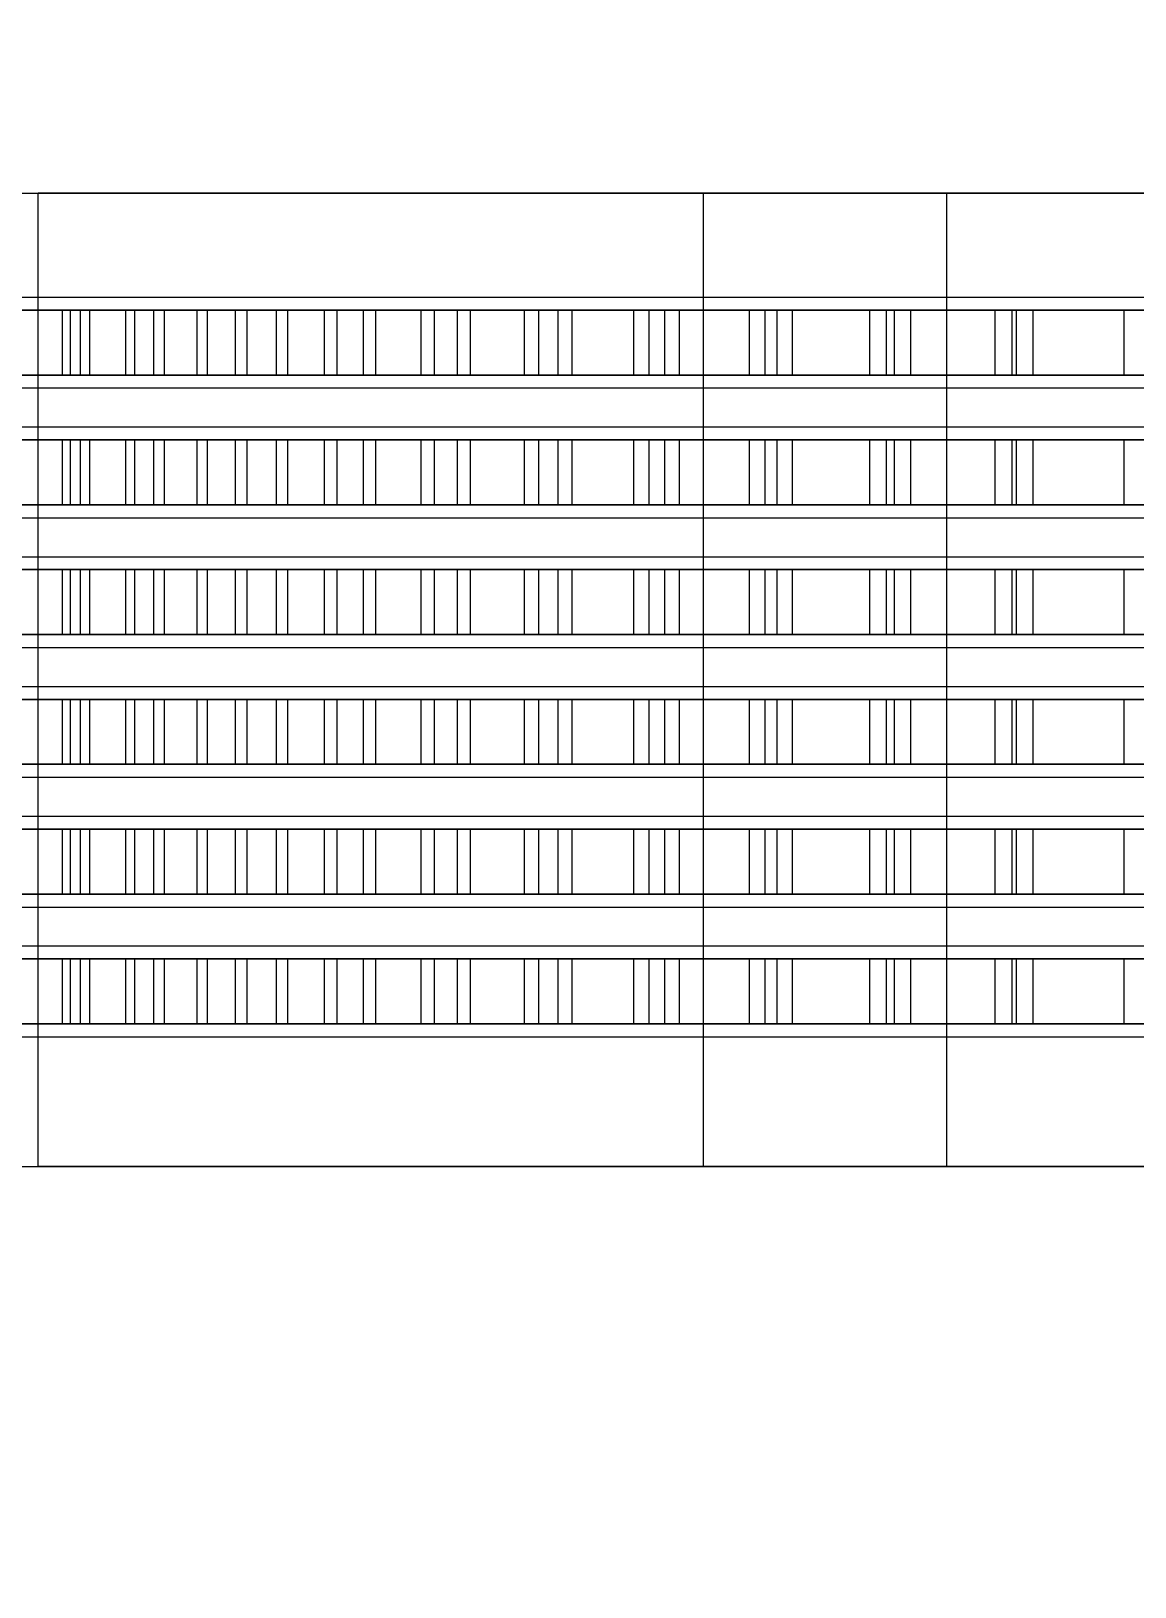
# Model space of a CAD drawing. Header units: millimetres. Extents: x -1970 to 59977, y -65068 to 6837.
# Drawn here: x 25052.1 to 25222.2, y -19724.8 to -19485 of the extents above; entities that cross this region are included whole.
import ezdxf

# ---------------------------------------------------------------- set-up
doc = ezdxf.new("R2010")
doc.units = ezdxf.units.MM
doc.layers.add('COTAS_O', color=1, linetype='Continuous', lineweight=0)
doc.layers.add('superior_briquetadora', color=7, linetype='Continuous', lineweight=0)
doc.dimstyles.new('R19_100', dxfattribs={"dimtxt": 250, "dimasz": 150, "dimexe": 150, "dimexo": 80, "dimgap": 100, "dimtad": 1, "dimtih": 1, "dimtoh": 1, "dimdsep": 46, "dimcen": 0.09, "dimadec": 0, "dimazin": 0, "dimtfac": 1, "dimtdec": 4, "dimtofl": 0, "dimtmove": 0, "dimatfit": 3, "dimfxl": 1, "dimtolj": 1, "dimtzin": 0, "dimarcsym": 0})

# ---------------------------------------------------------------- blocks, each defined once
blk = doc.blocks.new('*D33')
at = {"layer": 'COTAS_O', "color": 0, "lineweight": -2, "transparency": 16777216}
for p, q in [((24628.19, -19560), (24628.19, -20530)), ((26828.19, -19560), (26828.19, -20530)), ((24778.19, -20380), (26678.19, -20380))]:
    blk.add_line(p, q, dxfattribs=at)
at = {"layer": 'COTAS_O', "color": 0, "transparency": 16777216}
for points in [[(24778.19, -20355), (24778.19, -20405), (24628.19, -20380)], [(26678.19, -20355), (26678.19, -20405), (26828.19, -20380)]]:
    blk.add_solid(points, dxfattribs=at)
at = {"layer": 'Defpoints', "color": 0, "transparency": 16777216}
for p in [(24628.19, -19480), (26828.19, -19480), (26828.19, -20380)]:
    blk.add_point(p, dxfattribs=at)

msp = doc.modelspace()

# ---------------------------------------------------------------- linework, layer by layer
at = {"layer": 'superior_briquetadora'}
for p, q in [((25048.886, -19510), (25058.078, -19510)), ((25053.187, -19660), (25053.187, -19510)), ((25056.022, -19510), (25053.187, -19510)), ((25064.299, -19510), (25056.022, -19510)), ((25058.078, -19510), (25068.379, -19510)), ((25077.346, -19510), (25064.299, -19510)), ((25068.379, -19510), (25079.748, -19510)), ((25094.108, -19510), (25077.346, -19510)), ((25079.748, -19510), (25092.138, -19510)), ((25092.138, -19510), (25105.498, -19510)), ((25113.225, -19510), (25094.108, -19510)), ((25105.498, -19510), (25119.773, -19510)), ((25133.149, -19510), (25113.225, -19510)), ((25119.773, -19510), (25134.905, -19510)), ((25152.266, -19510), (25133.149, -19510)), ((25134.905, -19510), (25150.83, -19510)), ((25150.83, -19510), (25167.485, -19510)), ((25169.027, -19510), (25152.266, -19510)), ((25155.687, -19660), (25155.687, -19510)), ((25158.522, -19510), (25155.687, -19510)), ((25166.799, -19510), (25158.522, -19510)), ((25179.846, -19510), (25166.799, -19510)), ((25167.485, -19510), (25184.8, -19510)), ((25182.074, -19510), (25169.027, -19510)), ((25196.608, -19510), (25179.846, -19510)), ((25190.351, -19510), (25182.074, -19510)), ((25184.8, -19510), (25202.704, -19510)), ((25193.187, -19510), (25190.351, -19510)), ((25193.187, -19660), (25193.187, -19510)), ((25215.725, -19510), (25196.608, -19510)), ((25202.704, -19510), (25221.123, -19510)), ((25235.649, -19510), (25215.725, -19510)), ((25221.123, -19510), (25239.983, -19510)), ((25048.886, -19526), (25058.078, -19526)), ((25051.023, -19526), (25059.125, -19526)), ((25058.078, -19526), (25068.379, -19526)), ((25059.125, -19526), (25068.379, -19526)), ((25068.379, -19526), (25078.746, -19526)), ((25068.379, -19526), (25079.748, -19526)), ((25078.746, -19526), (25090.181, -19526)), ((25079.748, -19526), (25092.138, -19526)), ((25090.181, -19526), (25102.635, -19526)), ((25092.138, -19526), (25105.498, -19526)), ((25102.635, -19526), (25116.055, -19526)), ((25105.498, -19526), (25119.773, -19526)), ((25116.055, -19526), (25130.383, -19526)), ((25119.773, -19526), (25134.905, -19526)), ((25130.383, -19526), (25145.558, -19526)), ((25134.905, -19526), (25150.83, -19526)), ((25145.558, -19526), (25161.516, -19526)), ((25150.83, -19526), (25167.485, -19526)), ((25161.516, -19526), (25178.187, -19526)), ((25167.485, -19526), (25184.8, -19526)), ((25178.187, -19526), (25195.5, -19526)), ((25184.8, -19526), (25202.704, -19526)), ((25195.5, -19526), (25213.382, -19526)), ((25202.704, -19526), (25221.123, -19526)), ((25213.382, -19526), (25231.755, -19526)), ((25221.123, -19526), (25239.983, -19526)), ((25056.932, -19528), (25048.505, -19528)), ((25049.56, -19528), (25058.166, -19528)), ((25059.725, -19528), (25049.722, -19528)), ((25050.99, -19528), (25061.171, -19528)), ((25066.676, -19528), (25056.932, -19528)), ((25056.932, -19538), (25056.932, -19528)), ((25058.166, -19528), (25068.084, -19528)), ((25058.166, -19538), (25058.166, -19528)), ((25071.031, -19528), (25059.725, -19528)), ((25059.725, -19538), (25059.725, -19528)), ((25061.171, -19528), (25072.648, -19528)), ((25061.171, -19538), (25061.171, -19528)), ((25077.689, -19528), (25066.676, -19528)), ((25066.676, -19538), (25066.676, -19528)), ((25068.084, -19528), (25079.264, -19528)), ((25068.084, -19538), (25068.084, -19528)), ((25083.586, -19528), (25071.031, -19528)), ((25071.031, -19538), (25071.031, -19528)), ((25072.648, -19528), (25085.366, -19528)), ((25072.648, -19538), (25072.648, -19528)), ((25089.919, -19528), (25077.689, -19528)), ((25077.689, -19538), (25077.689, -19528)), ((25079.264, -19528), (25091.653, -19528)), ((25079.264, -19538), (25079.264, -19528)), ((25097.328, -19528), (25083.586, -19528)), ((25083.586, -19538), (25083.586, -19528)), ((25085.366, -19528), (25099.263, -19528)), ((25085.366, -19538), (25085.366, -19528)), ((25103.305, -19528), (25089.919, -19528)), ((25089.919, -19538), (25089.919, -19528)), ((25091.653, -19528), (25105.19, -19528)), ((25091.653, -19538), (25091.653, -19528)), ((25112.191, -19528), (25097.328, -19528)), ((25097.328, -19538), (25097.328, -19528)), ((25099.263, -19528), (25114.272, -19528)), ((25099.263, -19538), (25099.263, -19528)), ((25117.783, -19528), (25103.305, -19528)), ((25103.305, -19538), (25103.305, -19528)), ((25105.19, -19528), (25119.81, -19528)), ((25105.19, -19538), (25105.19, -19528)), ((25128.103, -19528), (25112.191, -19528)), ((25112.191, -19538), (25112.191, -19528)), ((25114.272, -19528), (25130.318, -19528)), ((25114.272, -19538), (25114.272, -19528)), ((25133.283, -19528), (25117.783, -19528)), ((25117.783, -19538), (25117.783, -19528)), ((25119.81, -19528), (25135.441, -19528)), ((25119.81, -19538), (25119.81, -19528)), ((25144.986, -19528), (25128.103, -19528)), ((25128.103, -19538), (25128.103, -19528)), ((25130.318, -19528), (25147.326, -19528)), ((25130.318, -19538), (25130.318, -19528)), ((25149.729, -19528), (25133.283, -19528)), ((25133.283, -19538), (25133.283, -19528)), ((25135.441, -19528), (25152.009, -19528)), ((25135.441, -19538), (25135.441, -19528)), ((25162.759, -19528), (25144.986, -19528)), ((25144.986, -19538), (25144.986, -19528)), ((25147.326, -19528), (25165.212, -19528)), ((25147.326, -19538), (25147.326, -19528)), ((25167.042, -19528), (25149.729, -19528)), ((25149.729, -19538), (25149.729, -19528)), ((25152.009, -19528), (25169.431, -19528)), ((25152.009, -19538), (25152.009, -19528)), ((25181.334, -19528), (25162.759, -19528)), ((25162.759, -19538), (25162.759, -19528)), ((25165.212, -19528), (25183.889, -19528)), ((25165.212, -19538), (25165.212, -19528)), ((25185.136, -19528), (25167.042, -19528)), ((25167.042, -19538), (25167.042, -19528)), ((25169.431, -19528), (25187.625, -19528)), ((25169.431, -19538), (25169.431, -19528)), ((25200.623, -19528), (25181.334, -19528)), ((25181.334, -19538), (25181.334, -19528)), ((25183.889, -19528), (25203.266, -19528)), ((25183.889, -19538), (25183.889, -19528)), ((25203.926, -19528), (25185.136, -19528)), ((25185.136, -19538), (25185.136, -19528)), ((25187.625, -19528), (25206.5, -19528)), ((25187.625, -19538), (25187.625, -19528)), ((25220.531, -19528), (25200.623, -19528)), ((25200.623, -19538), (25200.623, -19528)), ((25203.266, -19528), (25223.25, -19528)), ((25203.266, -19538), (25203.266, -19528)), ((25223.318, -19528), (25203.926, -19528)), ((25203.926, -19538), (25203.926, -19528)), ((25206.5, -19528), (25225.967, -19528)), ((25206.5, -19538), (25206.5, -19528)), ((25240.962, -19528), (25220.531, -19528)), ((25220.531, -19538), (25220.531, -19528)), ((25056.932, -19538), (25048.505, -19538)), ((25049.56, -19538), (25058.166, -19538)), ((25059.725, -19538), (25049.722, -19538)), ((25050.99, -19538), (25061.171, -19538)), ((25066.676, -19538), (25056.932, -19538)), ((25058.166, -19538), (25068.084, -19538)), ((25071.031, -19538), (25059.725, -19538)), ((25061.171, -19538), (25072.648, -19538)), ((25077.689, -19538), (25066.676, -19538)), ((25068.084, -19538), (25079.264, -19538)), ((25083.586, -19538), (25071.031, -19538)), ((25072.648, -19538), (25085.366, -19538)), ((25089.919, -19538), (25077.689, -19538)), ((25079.264, -19538), (25091.653, -19538)), ((25097.328, -19538), (25083.586, -19538)), ((25085.366, -19538), (25099.263, -19538)), ((25103.305, -19538), (25089.919, -19538)), ((25091.653, -19538), (25105.19, -19538)), ((25112.191, -19538), (25097.328, -19538)), ((25099.263, -19538), (25114.272, -19538)), ((25117.783, -19538), (25103.305, -19538)), ((25105.19, -19538), (25119.81, -19538)), ((25128.103, -19538), (25112.191, -19538)), ((25114.272, -19538), (25130.318, -19538)), ((25133.283, -19538), (25117.783, -19538)), ((25119.81, -19538), (25135.441, -19538)), ((25144.986, -19538), (25128.103, -19538)), ((25130.318, -19538), (25147.326, -19538)), ((25149.729, -19538), (25133.283, -19538)), ((25135.441, -19538), (25152.009, -19538)), ((25162.759, -19538), (25144.986, -19538)), ((25147.326, -19538), (25165.212, -19538)), ((25167.042, -19538), (25149.729, -19538)), ((25152.009, -19538), (25169.431, -19538)), ((25181.334, -19538), (25162.759, -19538)), ((25165.212, -19538), (25183.889, -19538)), ((25185.136, -19538), (25167.042, -19538)), ((25169.431, -19538), (25187.625, -19538)), ((25200.623, -19538), (25181.334, -19538)), ((25183.889, -19538), (25203.266, -19538)), ((25203.926, -19538), (25185.136, -19538)), ((25187.625, -19538), (25206.5, -19538)), ((25220.531, -19538), (25200.623, -19538)), ((25203.266, -19538), (25223.25, -19538)), ((25223.318, -19538), (25203.926, -19538)), ((25206.5, -19538), (25225.967, -19538)), ((25240.962, -19538), (25220.531, -19538)), ((25048.886, -19540), (25058.078, -19540)), ((25051.023, -19540), (25059.125, -19540)), ((25058.078, -19540), (25068.379, -19540)), ((25059.125, -19540), (25068.379, -19540)), ((25068.379, -19540), (25078.746, -19540)), ((25068.379, -19540), (25079.748, -19540)), ((25078.746, -19540), (25090.181, -19540)), ((25079.748, -19540), (25092.138, -19540)), ((25090.181, -19540), (25102.635, -19540)), ((25092.138, -19540), (25105.498, -19540)), ((25102.635, -19540), (25116.055, -19540)), ((25105.498, -19540), (25119.773, -19540)), ((25116.055, -19540), (25130.383, -19540)), ((25119.773, -19540), (25134.905, -19540)), ((25130.383, -19540), (25145.558, -19540)), ((25134.905, -19540), (25150.83, -19540)), ((25145.558, -19540), (25161.516, -19540)), ((25150.83, -19540), (25167.485, -19540)), ((25161.516, -19540), (25178.187, -19540)), ((25167.485, -19540), (25184.8, -19540)), ((25178.187, -19540), (25195.5, -19540)), ((25184.8, -19540), (25202.704, -19540)), ((25195.5, -19540), (25213.382, -19540)), ((25202.704, -19540), (25221.123, -19540)), ((25213.382, -19540), (25231.755, -19540)), ((25221.123, -19540), (25239.983, -19540)), ((25048.886, -19546), (25058.078, -19546)), ((25051.023, -19546), (25059.125, -19546)), ((25058.078, -19546), (25068.379, -19546)), ((25059.125, -19546), (25068.379, -19546)), ((25068.379, -19546), (25078.746, -19546)), ((25068.379, -19546), (25079.748, -19546)), ((25078.746, -19546), (25090.181, -19546)), ((25079.748, -19546), (25092.138, -19546)), ((25090.181, -19546), (25102.635, -19546)), ((25092.138, -19546), (25105.498, -19546)), ((25102.635, -19546), (25116.055, -19546)), ((25105.498, -19546), (25119.773, -19546)), ((25116.055, -19546), (25130.383, -19546)), ((25119.773, -19546), (25134.905, -19546)), ((25130.383, -19546), (25145.558, -19546)), ((25134.905, -19546), (25150.83, -19546)), ((25145.558, -19546), (25161.516, -19546)), ((25150.83, -19546), (25167.485, -19546)), ((25161.516, -19546), (25178.187, -19546)), ((25167.485, -19546), (25184.8, -19546)), ((25178.187, -19546), (25195.5, -19546)), ((25184.8, -19546), (25202.704, -19546)), ((25195.5, -19546), (25213.382, -19546)), ((25202.704, -19546), (25221.123, -19546)), ((25213.382, -19546), (25231.755, -19546)), ((25221.123, -19546), (25239.983, -19546)), ((25056.932, -19548), (25048.505, -19548)), ((25049.56, -19548), (25058.166, -19548)), ((25059.725, -19548), (25049.722, -19548)), ((25050.99, -19548), (25061.171, -19548)), ((25066.676, -19548), (25056.932, -19548)), ((25056.932, -19558), (25056.932, -19548)), ((25058.166, -19548), (25068.084, -19548)), ((25058.166, -19558), (25058.166, -19548)), ((25071.031, -19548), (25059.725, -19548)), ((25059.725, -19558), (25059.725, -19548)), ((25061.171, -19548), (25072.648, -19548)), ((25061.171, -19558), (25061.171, -19548)), ((25077.689, -19548), (25066.676, -19548)), ((25066.676, -19558), (25066.676, -19548)), ((25068.084, -19548), (25079.264, -19548)), ((25068.084, -19558), (25068.084, -19548)), ((25083.586, -19548), (25071.031, -19548)), ((25071.031, -19558), (25071.031, -19548)), ((25072.648, -19548), (25085.366, -19548)), ((25072.648, -19558), (25072.648, -19548)), ((25089.919, -19548), (25077.689, -19548)), ((25077.689, -19558), (25077.689, -19548)), ((25079.264, -19548), (25091.653, -19548)), ((25079.264, -19558), (25079.264, -19548)), ((25097.328, -19548), (25083.586, -19548)), ((25083.586, -19558), (25083.586, -19548)), ((25085.366, -19548), (25099.263, -19548)), ((25085.366, -19558), (25085.366, -19548)), ((25103.305, -19548), (25089.919, -19548)), ((25089.919, -19558), (25089.919, -19548)), ((25091.653, -19548), (25105.19, -19548)), ((25091.653, -19558), (25091.653, -19548)), ((25112.191, -19548), (25097.328, -19548)), ((25097.328, -19558), (25097.328, -19548)), ((25099.263, -19548), (25114.272, -19548)), ((25099.263, -19558), (25099.263, -19548)), ((25117.783, -19548), (25103.305, -19548)), ((25103.305, -19558), (25103.305, -19548)), ((25105.19, -19548), (25119.81, -19548)), ((25105.19, -19558), (25105.19, -19548)), ((25128.103, -19548), (25112.191, -19548)), ((25112.191, -19558), (25112.191, -19548)), ((25114.272, -19548), (25130.318, -19548)), ((25114.272, -19558), (25114.272, -19548)), ((25133.283, -19548), (25117.783, -19548)), ((25117.783, -19558), (25117.783, -19548)), ((25119.81, -19548), (25135.441, -19548)), ((25119.81, -19558), (25119.81, -19548)), ((25144.986, -19548), (25128.103, -19548)), ((25128.103, -19558), (25128.103, -19548)), ((25130.318, -19548), (25147.326, -19548)), ((25130.318, -19558), (25130.318, -19548)), ((25149.729, -19548), (25133.283, -19548)), ((25133.283, -19558), (25133.283, -19548)), ((25135.441, -19548), (25152.009, -19548)), ((25135.441, -19558), (25135.441, -19548)), ((25162.759, -19548), (25144.986, -19548)), ((25144.986, -19558), (25144.986, -19548)), ((25147.326, -19548), (25165.212, -19548)), ((25147.326, -19558), (25147.326, -19548)), ((25167.042, -19548), (25149.729, -19548)), ((25149.729, -19558), (25149.729, -19548)), ((25152.009, -19548), (25169.431, -19548)), ((25152.009, -19558), (25152.009, -19548)), ((25181.334, -19548), (25162.759, -19548)), ((25162.759, -19558), (25162.759, -19548)), ((25165.212, -19548), (25183.889, -19548)), ((25165.212, -19558), (25165.212, -19548)), ((25185.136, -19548), (25167.042, -19548)), ((25167.042, -19558), (25167.042, -19548)), ((25169.431, -19548), (25187.625, -19548)), ((25169.431, -19558), (25169.431, -19548)), ((25200.623, -19548), (25181.334, -19548)), ((25181.334, -19558), (25181.334, -19548)), ((25183.889, -19548), (25203.266, -19548)), ((25183.889, -19558), (25183.889, -19548)), ((25203.926, -19548), (25185.136, -19548)), ((25185.136, -19558), (25185.136, -19548)), ((25187.625, -19548), (25206.5, -19548)), ((25187.625, -19558), (25187.625, -19548)), ((25220.531, -19548), (25200.623, -19548)), ((25200.623, -19558), (25200.623, -19548)), ((25203.266, -19548), (25223.25, -19548)), ((25203.266, -19558), (25203.266, -19548)), ((25223.318, -19548), (25203.926, -19548)), ((25203.926, -19558), (25203.926, -19548)), ((25206.5, -19548), (25225.967, -19548)), ((25206.5, -19558), (25206.5, -19548)), ((25240.962, -19548), (25220.531, -19548)), ((25220.531, -19558), (25220.531, -19548)), ((25056.932, -19558), (25048.505, -19558)), ((25049.56, -19558), (25058.166, -19558)), ((25059.725, -19558), (25049.722, -19558)), ((25050.99, -19558), (25061.171, -19558)), ((25066.676, -19558), (25056.932, -19558)), ((25058.166, -19558), (25068.084, -19558)), ((25071.031, -19558), (25059.725, -19558)), ((25061.171, -19558), (25072.648, -19558)), ((25077.689, -19558), (25066.676, -19558)), ((25068.084, -19558), (25079.264, -19558)), ((25083.586, -19558), (25071.031, -19558)), ((25072.648, -19558), (25085.366, -19558)), ((25089.919, -19558), (25077.689, -19558)), ((25079.264, -19558), (25091.653, -19558)), ((25097.328, -19558), (25083.586, -19558)), ((25085.366, -19558), (25099.263, -19558)), ((25103.305, -19558), (25089.919, -19558)), ((25091.653, -19558), (25105.19, -19558)), ((25112.191, -19558), (25097.328, -19558)), ((25099.263, -19558), (25114.272, -19558)), ((25117.783, -19558), (25103.305, -19558)), ((25105.19, -19558), (25119.81, -19558)), ((25128.103, -19558), (25112.191, -19558)), ((25114.272, -19558), (25130.318, -19558)), ((25133.283, -19558), (25117.783, -19558)), ((25119.81, -19558), (25135.441, -19558)), ((25144.986, -19558), (25128.103, -19558)), ((25130.318, -19558), (25147.326, -19558)), ((25149.729, -19558), (25133.283, -19558)), ((25135.441, -19558), (25152.009, -19558)), ((25162.759, -19558), (25144.986, -19558)), ((25147.326, -19558), (25165.212, -19558)), ((25167.042, -19558), (25149.729, -19558)), ((25152.009, -19558), (25169.431, -19558)), ((25181.334, -19558), (25162.759, -19558)), ((25165.212, -19558), (25183.889, -19558)), ((25185.136, -19558), (25167.042, -19558)), ((25169.431, -19558), (25187.625, -19558)), ((25200.623, -19558), (25181.334, -19558)), ((25183.889, -19558), (25203.266, -19558)), ((25203.926, -19558), (25185.136, -19558)), ((25187.625, -19558), (25206.5, -19558)), ((25220.531, -19558), (25200.623, -19558)), ((25203.266, -19558), (25223.25, -19558)), ((25223.318, -19558), (25203.926, -19558)), ((25206.5, -19558), (25225.967, -19558)), ((25240.962, -19558), (25220.531, -19558)), ((25048.886, -19560), (25058.078, -19560)), ((25051.023, -19560), (25059.125, -19560)), ((25058.078, -19560), (25068.379, -19560)), ((25059.125, -19560), (25068.379, -19560)), ((25068.379, -19560), (25078.746, -19560)), ((25068.379, -19560), (25079.748, -19560)), ((25078.746, -19560), (25090.181, -19560)), ((25079.748, -19560), (25092.138, -19560)), ((25090.181, -19560), (25102.635, -19560)), ((25092.138, -19560), (25105.498, -19560)), ((25102.635, -19560), (25116.055, -19560)), ((25105.498, -19560), (25119.773, -19560)), ((25116.055, -19560), (25130.383, -19560)), ((25119.773, -19560), (25134.905, -19560)), ((25130.383, -19560), (25145.558, -19560)), ((25134.905, -19560), (25150.83, -19560)), ((25145.558, -19560), (25161.516, -19560)), ((25150.83, -19560), (25167.485, -19560)), ((25161.516, -19560), (25178.187, -19560)), ((25167.485, -19560), (25184.8, -19560)), ((25178.187, -19560), (25195.5, -19560)), ((25184.8, -19560), (25202.704, -19560)), ((25195.5, -19560), (25213.382, -19560)), ((25202.704, -19560), (25221.123, -19560)), ((25213.382, -19560), (25231.755, -19560)), ((25221.123, -19560), (25239.983, -19560)), ((25056.932, -19568), (25048.505, -19568)), ((25048.886, -19566), (25058.078, -19566)), ((25049.56, -19568), (25058.166, -19568)), ((25059.725, -19568), (25049.722, -19568)), ((25050.99, -19568), (25061.171, -19568)), ((25051.023, -19566), (25059.125, -19566)), ((25066.676, -19568), (25056.932, -19568)), ((25056.932, -19578), (25056.932, -19568)), ((25058.078, -19566), (25068.379, -19566)), ((25058.166, -19568), (25068.084, -19568)), ((25058.166, -19578), (25058.166, -19568)), ((25059.125, -19566), (25068.379, -19566)), ((25071.031, -19568), (25059.725, -19568)), ((25059.725, -19578), (25059.725, -19568)), ((25061.171, -19568), (25072.648, -19568)), ((25061.171, -19578), (25061.171, -19568)), ((25077.689, -19568), (25066.676, -19568)), ((25066.676, -19578), (25066.676, -19568)), ((25068.084, -19568), (25079.264, -19568)), ((25068.084, -19578), (25068.084, -19568)), ((25068.379, -19566), (25078.746, -19566)), ((25068.379, -19566), (25079.748, -19566)), ((25083.586, -19568), (25071.031, -19568)), ((25071.031, -19578), (25071.031, -19568)), ((25072.648, -19568), (25085.366, -19568)), ((25072.648, -19578), (25072.648, -19568)), ((25089.919, -19568), (25077.689, -19568)), ((25077.689, -19578), (25077.689, -19568)), ((25078.746, -19566), (25090.181, -19566)), ((25079.264, -19568), (25091.653, -19568)), ((25079.264, -19578), (25079.264, -19568)), ((25079.748, -19566), (25092.138, -19566)), ((25097.328, -19568), (25083.586, -19568)), ((25083.586, -19578), (25083.586, -19568)), ((25085.366, -19568), (25099.263, -19568)), ((25085.366, -19578), (25085.366, -19568)), ((25103.305, -19568), (25089.919, -19568)), ((25089.919, -19578), (25089.919, -19568)), ((25090.181, -19566), (25102.635, -19566)), ((25091.653, -19568), (25105.19, -19568)), ((25091.653, -19578), (25091.653, -19568)), ((25092.138, -19566), (25105.498, -19566)), ((25112.191, -19568), (25097.328, -19568)), ((25097.328, -19578), (25097.328, -19568)), ((25099.263, -19568), (25114.272, -19568)), ((25099.263, -19578), (25099.263, -19568)), ((25102.635, -19566), (25116.055, -19566)), ((25117.783, -19568), (25103.305, -19568)), ((25103.305, -19578), (25103.305, -19568)), ((25105.19, -19568), (25119.81, -19568)), ((25105.19, -19578), (25105.19, -19568)), ((25105.498, -19566), (25119.773, -19566)), ((25128.103, -19568), (25112.191, -19568)), ((25112.191, -19578), (25112.191, -19568)), ((25114.272, -19568), (25130.318, -19568)), ((25114.272, -19578), (25114.272, -19568)), ((25116.055, -19566), (25130.383, -19566)), ((25133.283, -19568), (25117.783, -19568)), ((25117.783, -19578), (25117.783, -19568)), ((25119.773, -19566), (25134.905, -19566)), ((25119.81, -19568), (25135.441, -19568)), ((25119.81, -19578), (25119.81, -19568)), ((25144.986, -19568), (25128.103, -19568)), ((25128.103, -19578), (25128.103, -19568)), ((25130.318, -19568), (25147.326, -19568)), ((25130.318, -19578), (25130.318, -19568)), ((25130.383, -19566), (25145.558, -19566)), ((25149.729, -19568), (25133.283, -19568)), ((25133.283, -19578), (25133.283, -19568)), ((25134.905, -19566), (25150.83, -19566)), ((25135.441, -19568), (25152.009, -19568)), ((25135.441, -19578), (25135.441, -19568)), ((25162.759, -19568), (25144.986, -19568)), ((25144.986, -19578), (25144.986, -19568)), ((25145.558, -19566), (25161.516, -19566)), ((25147.326, -19568), (25165.212, -19568)), ((25147.326, -19578), (25147.326, -19568)), ((25167.042, -19568), (25149.729, -19568)), ((25149.729, -19578), (25149.729, -19568)), ((25150.83, -19566), (25167.485, -19566)), ((25152.009, -19568), (25169.431, -19568)), ((25152.009, -19578), (25152.009, -19568)), ((25161.516, -19566), (25178.187, -19566)), ((25181.334, -19568), (25162.759, -19568)), ((25162.759, -19578), (25162.759, -19568)), ((25165.212, -19568), (25183.889, -19568)), ((25165.212, -19578), (25165.212, -19568)), ((25185.136, -19568), (25167.042, -19568)), ((25167.042, -19578), (25167.042, -19568)), ((25167.485, -19566), (25184.8, -19566)), ((25169.431, -19568), (25187.625, -19568)), ((25169.431, -19578), (25169.431, -19568)), ((25178.187, -19566), (25195.5, -19566)), ((25200.623, -19568), (25181.334, -19568)), ((25181.334, -19578), (25181.334, -19568)), ((25183.889, -19568), (25203.266, -19568)), ((25183.889, -19578), (25183.889, -19568)), ((25184.8, -19566), (25202.704, -19566)), ((25203.926, -19568), (25185.136, -19568)), ((25185.136, -19578), (25185.136, -19568)), ((25187.625, -19568), (25206.5, -19568)), ((25187.625, -19578), (25187.625, -19568)), ((25195.5, -19566), (25213.382, -19566)), ((25220.531, -19568), (25200.623, -19568)), ((25200.623, -19578), (25200.623, -19568)), ((25202.704, -19566), (25221.123, -19566)), ((25203.266, -19568), (25223.25, -19568)), ((25203.266, -19578), (25203.266, -19568)), ((25223.318, -19568), (25203.926, -19568)), ((25203.926, -19578), (25203.926, -19568)), ((25206.5, -19568), (25225.967, -19568)), ((25206.5, -19578), (25206.5, -19568)), ((25213.382, -19566), (25231.755, -19566)), ((25240.962, -19568), (25220.531, -19568)), ((25220.531, -19578), (25220.531, -19568)), ((25221.123, -19566), (25239.983, -19566)), ((25056.932, -19578), (25048.505, -19578)), ((25048.886, -19580), (25058.078, -19580)), ((25049.56, -19578), (25058.166, -19578)), ((25059.725, -19578), (25049.722, -19578)), ((25050.99, -19578), (25061.171, -19578)), ((25051.023, -19580), (25059.125, -19580)), ((25066.676, -19578), (25056.932, -19578)), ((25058.078, -19580), (25068.379, -19580)), ((25058.166, -19578), (25068.084, -19578)), ((25059.125, -19580), (25068.379, -19580)), ((25071.031, -19578), (25059.725, -19578)), ((25061.171, -19578), (25072.648, -19578)), ((25077.689, -19578), (25066.676, -19578)), ((25068.084, -19578), (25079.264, -19578)), ((25068.379, -19580), (25078.746, -19580)), ((25068.379, -19580), (25079.748, -19580)), ((25083.586, -19578), (25071.031, -19578)), ((25072.648, -19578), (25085.366, -19578)), ((25089.919, -19578), (25077.689, -19578)), ((25078.746, -19580), (25090.181, -19580)), ((25079.264, -19578), (25091.653, -19578)), ((25079.748, -19580), (25092.138, -19580)), ((25097.328, -19578), (25083.586, -19578)), ((25085.366, -19578), (25099.263, -19578)), ((25103.305, -19578), (25089.919, -19578)), ((25090.181, -19580), (25102.635, -19580)), ((25091.653, -19578), (25105.19, -19578)), ((25092.138, -19580), (25105.498, -19580)), ((25112.191, -19578), (25097.328, -19578)), ((25099.263, -19578), (25114.272, -19578)), ((25102.635, -19580), (25116.055, -19580)), ((25117.783, -19578), (25103.305, -19578)), ((25105.19, -19578), (25119.81, -19578)), ((25105.498, -19580), (25119.773, -19580)), ((25128.103, -19578), (25112.191, -19578)), ((25114.272, -19578), (25130.318, -19578)), ((25116.055, -19580), (25130.383, -19580)), ((25133.283, -19578), (25117.783, -19578)), ((25119.773, -19580), (25134.905, -19580)), ((25119.81, -19578), (25135.441, -19578)), ((25144.986, -19578), (25128.103, -19578)), ((25130.318, -19578), (25147.326, -19578)), ((25130.383, -19580), (25145.558, -19580)), ((25149.729, -19578), (25133.283, -19578)), ((25134.905, -19580), (25150.83, -19580)), ((25135.441, -19578), (25152.009, -19578)), ((25162.759, -19578), (25144.986, -19578)), ((25145.558, -19580), (25161.516, -19580)), ((25147.326, -19578), (25165.212, -19578)), ((25167.042, -19578), (25149.729, -19578)), ((25150.83, -19580), (25167.485, -19580)), ((25152.009, -19578), (25169.431, -19578)), ((25161.516, -19580), (25178.187, -19580)), ((25181.334, -19578), (25162.759, -19578)), ((25165.212, -19578), (25183.889, -19578)), ((25185.136, -19578), (25167.042, -19578)), ((25167.485, -19580), (25184.8, -19580)), ((25169.431, -19578), (25187.625, -19578)), ((25178.187, -19580), (25195.5, -19580)), ((25200.623, -19578), (25181.334, -19578)), ((25183.889, -19578), (25203.266, -19578)), ((25184.8, -19580), (25202.704, -19580)), ((25203.926, -19578), (25185.136, -19578)), ((25187.625, -19578), (25206.5, -19578)), ((25195.5, -19580), (25213.382, -19580)), ((25220.531, -19578), (25200.623, -19578)), ((25202.704, -19580), (25221.123, -19580)), ((25203.266, -19578), (25223.25, -19578)), ((25223.318, -19578), (25203.926, -19578)), ((25206.5, -19578), (25225.967, -19578)), ((25213.382, -19580), (25231.755, -19580)), ((25240.962, -19578), (25220.531, -19578)), ((25221.123, -19580), (25239.983, -19580)), ((25048.886, -19586), (25058.078, -19586)), ((25051.023, -19586), (25059.125, -19586)), ((25058.078, -19586), (25068.379, -19586)), ((25059.125, -19586), (25068.379, -19586)), ((25068.379, -19586), (25078.746, -19586)), ((25068.379, -19586), (25079.748, -19586)), ((25078.746, -19586), (25090.181, -19586)), ((25079.748, -19586), (25092.138, -19586)), ((25090.181, -19586), (25102.635, -19586)), ((25092.138, -19586), (25105.498, -19586)), ((25102.635, -19586), (25116.055, -19586)), ((25105.498, -19586), (25119.773, -19586)), ((25116.055, -19586), (25130.383, -19586)), ((25119.773, -19586), (25134.905, -19586)), ((25130.383, -19586), (25145.558, -19586)), ((25134.905, -19586), (25150.83, -19586)), ((25145.558, -19586), (25161.516, -19586)), ((25150.83, -19586), (25167.485, -19586)), ((25161.516, -19586), (25178.187, -19586)), ((25167.485, -19586), (25184.8, -19586)), ((25178.187, -19586), (25195.5, -19586)), ((25184.8, -19586), (25202.704, -19586)), ((25195.5, -19586), (25213.382, -19586)), ((25202.704, -19586), (25221.123, -19586)), ((25213.382, -19586), (25231.755, -19586)), ((25221.123, -19586), (25239.983, -19586)), ((25056.932, -19588), (25048.505, -19588)), ((25049.56, -19588), (25058.166, -19588)), ((25059.725, -19588), (25049.722, -19588)), ((25050.99, -19588), (25061.171, -19588)), ((25066.676, -19588), (25056.932, -19588)), ((25056.932, -19598), (25056.932, -19588)), ((25058.166, -19588), (25068.084, -19588)), ((25058.166, -19598), (25058.166, -19588)), ((25071.031, -19588), (25059.725, -19588)), ((25059.725, -19598), (25059.725, -19588)), ((25061.171, -19588), (25072.648, -19588)), ((25061.171, -19598), (25061.171, -19588)), ((25077.689, -19588), (25066.676, -19588)), ((25066.676, -19598), (25066.676, -19588)), ((25068.084, -19588), (25079.264, -19588)), ((25068.084, -19598), (25068.084, -19588)), ((25083.586, -19588), (25071.031, -19588)), ((25071.031, -19598), (25071.031, -19588)), ((25072.648, -19588), (25085.366, -19588)), ((25072.648, -19598), (25072.648, -19588)), ((25089.919, -19588), (25077.689, -19588)), ((25077.689, -19598), (25077.689, -19588)), ((25079.264, -19588), (25091.653, -19588)), ((25079.264, -19598), (25079.264, -19588)), ((25097.328, -19588), (25083.586, -19588)), ((25083.586, -19598), (25083.586, -19588)), ((25085.366, -19588), (25099.263, -19588)), ((25085.366, -19598), (25085.366, -19588)), ((25103.305, -19588), (25089.919, -19588)), ((25089.919, -19598), (25089.919, -19588)), ((25091.653, -19588), (25105.19, -19588)), ((25091.653, -19598), (25091.653, -19588)), ((25112.191, -19588), (25097.328, -19588)), ((25097.328, -19598), (25097.328, -19588)), ((25099.263, -19588), (25114.272, -19588)), ((25099.263, -19598), (25099.263, -19588)), ((25117.783, -19588), (25103.305, -19588)), ((25103.305, -19598), (25103.305, -19588)), ((25105.19, -19588), (25119.81, -19588)), ((25105.19, -19598), (25105.19, -19588)), ((25128.103, -19588), (25112.191, -19588)), ((25112.191, -19598), (25112.191, -19588)), ((25114.272, -19588), (25130.318, -19588)), ((25114.272, -19598), (25114.272, -19588)), ((25133.283, -19588), (25117.783, -19588)), ((25117.783, -19598), (25117.783, -19588)), ((25119.81, -19588), (25135.441, -19588)), ((25119.81, -19598), (25119.81, -19588)), ((25144.986, -19588), (25128.103, -19588)), ((25128.103, -19598), (25128.103, -19588)), ((25130.318, -19588), (25147.326, -19588)), ((25130.318, -19598), (25130.318, -19588)), ((25149.729, -19588), (25133.283, -19588)), ((25133.283, -19598), (25133.283, -19588)), ((25135.441, -19588), (25152.009, -19588)), ((25135.441, -19598), (25135.441, -19588)), ((25162.759, -19588), (25144.986, -19588)), ((25144.986, -19598), (25144.986, -19588)), ((25147.326, -19588), (25165.212, -19588)), ((25147.326, -19598), (25147.326, -19588)), ((25167.042, -19588), (25149.729, -19588)), ((25149.729, -19598), (25149.729, -19588)), ((25152.009, -19588), (25169.431, -19588)), ((25152.009, -19598), (25152.009, -19588)), ((25181.334, -19588), (25162.759, -19588)), ((25162.759, -19598), (25162.759, -19588)), ((25165.212, -19588), (25183.889, -19588)), ((25165.212, -19598), (25165.212, -19588)), ((25185.136, -19588), (25167.042, -19588)), ((25167.042, -19598), (25167.042, -19588)), ((25169.431, -19588), (25187.625, -19588)), ((25169.431, -19598), (25169.431, -19588)), ((25200.623, -19588), (25181.334, -19588)), ((25181.334, -19598), (25181.334, -19588)), ((25183.889, -19588), (25203.266, -19588)), ((25183.889, -19598), (25183.889, -19588)), ((25203.926, -19588), (25185.136, -19588)), ((25185.136, -19598), (25185.136, -19588)), ((25187.625, -19588), (25206.5, -19588)), ((25187.625, -19598), (25187.625, -19588)), ((25220.531, -19588), (25200.623, -19588)), ((25200.623, -19598), (25200.623, -19588)), ((25203.266, -19588), (25223.25, -19588)), ((25203.266, -19598), (25203.266, -19588)), ((25223.318, -19588), (25203.926, -19588)), ((25203.926, -19598), (25203.926, -19588)), ((25206.5, -19588), (25225.967, -19588)), ((25206.5, -19598), (25206.5, -19588)), ((25240.962, -19588), (25220.531, -19588)), ((25220.531, -19598), (25220.531, -19588)), ((25056.932, -19598), (25048.505, -19598)), ((25049.56, -19598), (25058.166, -19598)), ((25059.725, -19598), (25049.722, -19598)), ((25050.99, -19598), (25061.171, -19598)), ((25066.676, -19598), (25056.932, -19598)), ((25058.166, -19598), (25068.084, -19598)), ((25071.031, -19598), (25059.725, -19598)), ((25061.171, -19598), (25072.648, -19598)), ((25077.689, -19598), (25066.676, -19598)), ((25068.084, -19598), (25079.264, -19598)), ((25083.586, -19598), (25071.031, -19598)), ((25072.648, -19598), (25085.366, -19598)), ((25089.919, -19598), (25077.689, -19598)), ((25079.264, -19598), (25091.653, -19598)), ((25097.328, -19598), (25083.586, -19598)), ((25085.366, -19598), (25099.263, -19598)), ((25103.305, -19598), (25089.919, -19598)), ((25091.653, -19598), (25105.19, -19598)), ((25112.191, -19598), (25097.328, -19598)), ((25099.263, -19598), (25114.272, -19598)), ((25117.783, -19598), (25103.305, -19598)), ((25105.19, -19598), (25119.81, -19598)), ((25128.103, -19598), (25112.191, -19598)), ((25114.272, -19598), (25130.318, -19598)), ((25133.283, -19598), (25117.783, -19598)), ((25119.81, -19598), (25135.441, -19598)), ((25144.986, -19598), (25128.103, -19598)), ((25130.318, -19598), (25147.326, -19598)), ((25149.729, -19598), (25133.283, -19598)), ((25135.441, -19598), (25152.009, -19598)), ((25162.759, -19598), (25144.986, -19598)), ((25147.326, -19598), (25165.212, -19598)), ((25167.042, -19598), (25149.729, -19598)), ((25152.009, -19598), (25169.431, -19598)), ((25181.334, -19598), (25162.759, -19598)), ((25165.212, -19598), (25183.889, -19598)), ((25185.136, -19598), (25167.042, -19598)), ((25169.431, -19598), (25187.625, -19598)), ((25200.623, -19598), (25181.334, -19598)), ((25183.889, -19598), (25203.266, -19598)), ((25203.926, -19598), (25185.136, -19598)), ((25187.625, -19598), (25206.5, -19598)), ((25220.531, -19598), (25200.623, -19598)), ((25203.266, -19598), (25223.25, -19598)), ((25223.318, -19598), (25203.926, -19598)), ((25206.5, -19598), (25225.967, -19598)), ((25240.962, -19598), (25220.531, -19598)), ((25048.886, -19600), (25058.078, -19600)), ((25051.023, -19600), (25059.125, -19600)), ((25058.078, -19600), (25068.379, -19600)), ((25059.125, -19600), (25068.379, -19600)), ((25068.379, -19600), (25078.746, -19600)), ((25068.379, -19600), (25079.748, -19600)), ((25078.746, -19600), (25090.181, -19600)), ((25079.748, -19600), (25092.138, -19600)), ((25090.181, -19600), (25102.635, -19600)), ((25092.138, -19600), (25105.498, -19600)), ((25102.635, -19600), (25116.055, -19600)), ((25105.498, -19600), (25119.773, -19600)), ((25116.055, -19600), (25130.383, -19600)), ((25119.773, -19600), (25134.905, -19600)), ((25130.383, -19600), (25145.558, -19600)), ((25134.905, -19600), (25150.83, -19600)), ((25145.558, -19600), (25161.516, -19600)), ((25150.83, -19600), (25167.485, -19600)), ((25161.516, -19600), (25178.187, -19600)), ((25167.485, -19600), (25184.8, -19600)), ((25178.187, -19600), (25195.5, -19600)), ((25184.8, -19600), (25202.704, -19600)), ((25195.5, -19600), (25213.382, -19600)), ((25202.704, -19600), (25221.123, -19600)), ((25213.382, -19600), (25231.755, -19600)), ((25221.123, -19600), (25239.983, -19600)), ((25048.886, -19606), (25058.078, -19606)), ((25051.023, -19606), (25059.125, -19606)), ((25058.078, -19606), (25068.379, -19606)), ((25059.125, -19606), (25068.379, -19606)), ((25068.379, -19606), (25078.746, -19606)), ((25068.379, -19606), (25079.748, -19606)), ((25078.746, -19606), (25090.181, -19606)), ((25079.748, -19606), (25092.138, -19606)), ((25090.181, -19606), (25102.635, -19606)), ((25092.138, -19606), (25105.498, -19606)), ((25102.635, -19606), (25116.055, -19606)), ((25105.498, -19606), (25119.773, -19606)), ((25116.055, -19606), (25130.383, -19606)), ((25119.773, -19606), (25134.905, -19606)), ((25130.383, -19606), (25145.558, -19606)), ((25134.905, -19606), (25150.83, -19606)), ((25145.558, -19606), (25161.516, -19606)), ((25150.83, -19606), (25167.485, -19606)), ((25161.516, -19606), (25178.187, -19606)), ((25167.485, -19606), (25184.8, -19606)), ((25178.187, -19606), (25195.5, -19606)), ((25184.8, -19606), (25202.704, -19606)), ((25195.5, -19606), (25213.382, -19606)), ((25202.704, -19606), (25221.123, -19606)), ((25213.382, -19606), (25231.755, -19606)), ((25221.123, -19606), (25239.983, -19606)), ((25056.932, -19608), (25048.505, -19608)), ((25049.56, -19608), (25058.166, -19608)), ((25059.725, -19608), (25049.722, -19608)), ((25050.99, -19608), (25061.171, -19608)), ((25066.676, -19608), (25056.932, -19608)), ((25056.932, -19618), (25056.932, -19608)), ((25058.166, -19608), (25068.084, -19608)), ((25058.166, -19618), (25058.166, -19608)), ((25071.031, -19608), (25059.725, -19608)), ((25059.725, -19618), (25059.725, -19608)), ((25061.171, -19608), (25072.648, -19608)), ((25061.171, -19618), (25061.171, -19608)), ((25077.689, -19608), (25066.676, -19608)), ((25066.676, -19618), (25066.676, -19608)), ((25068.084, -19608), (25079.264, -19608)), ((25068.084, -19618), (25068.084, -19608)), ((25083.586, -19608), (25071.031, -19608)), ((25071.031, -19618), (25071.031, -19608)), ((25072.648, -19608), (25085.366, -19608)), ((25072.648, -19618), (25072.648, -19608)), ((25089.919, -19608), (25077.689, -19608)), ((25077.689, -19618), (25077.689, -19608)), ((25079.264, -19608), (25091.653, -19608)), ((25079.264, -19618), (25079.264, -19608)), ((25097.328, -19608), (25083.586, -19608)), ((25083.586, -19618), (25083.586, -19608)), ((25085.366, -19608), (25099.263, -19608)), ((25085.366, -19618), (25085.366, -19608)), ((25103.305, -19608), (25089.919, -19608)), ((25089.919, -19618), (25089.919, -19608)), ((25091.653, -19608), (25105.19, -19608)), ((25091.653, -19618), (25091.653, -19608)), ((25112.191, -19608), (25097.328, -19608)), ((25097.328, -19618), (25097.328, -19608)), ((25099.263, -19608), (25114.272, -19608)), ((25099.263, -19618), (25099.263, -19608)), ((25117.783, -19608), (25103.305, -19608)), ((25103.305, -19618), (25103.305, -19608)), ((25105.19, -19608), (25119.81, -19608)), ((25105.19, -19618), (25105.19, -19608)), ((25128.103, -19608), (25112.191, -19608)), ((25112.191, -19618), (25112.191, -19608)), ((25114.272, -19608), (25130.318, -19608)), ((25114.272, -19618), (25114.272, -19608)), ((25133.283, -19608), (25117.783, -19608)), ((25117.783, -19618), (25117.783, -19608)), ((25119.81, -19608), (25135.441, -19608)), ((25119.81, -19618), (25119.81, -19608)), ((25144.986, -19608), (25128.103, -19608)), ((25128.103, -19618), (25128.103, -19608)), ((25130.318, -19608), (25147.326, -19608)), ((25130.318, -19618), (25130.318, -19608)), ((25149.729, -19608), (25133.283, -19608)), ((25133.283, -19618), (25133.283, -19608)), ((25135.441, -19608), (25152.009, -19608)), ((25135.441, -19618), (25135.441, -19608)), ((25162.759, -19608), (25144.986, -19608)), ((25144.986, -19618), (25144.986, -19608)), ((25147.326, -19608), (25165.212, -19608)), ((25147.326, -19618), (25147.326, -19608)), ((25167.042, -19608), (25149.729, -19608)), ((25149.729, -19618), (25149.729, -19608)), ((25152.009, -19608), (25169.431, -19608)), ((25152.009, -19618), (25152.009, -19608)), ((25181.334, -19608), (25162.759, -19608)), ((25162.759, -19618), (25162.759, -19608)), ((25165.212, -19608), (25183.889, -19608)), ((25165.212, -19618), (25165.212, -19608)), ((25185.136, -19608), (25167.042, -19608)), ((25167.042, -19618), (25167.042, -19608)), ((25169.431, -19608), (25187.625, -19608)), ((25169.431, -19618), (25169.431, -19608)), ((25200.623, -19608), (25181.334, -19608)), ((25181.334, -19618), (25181.334, -19608)), ((25183.889, -19608), (25203.266, -19608)), ((25183.889, -19618), (25183.889, -19608)), ((25203.926, -19608), (25185.136, -19608)), ((25185.136, -19618), (25185.136, -19608)), ((25187.625, -19608), (25206.5, -19608)), ((25187.625, -19618), (25187.625, -19608)), ((25220.531, -19608), (25200.623, -19608)), ((25200.623, -19618), (25200.623, -19608)), ((25203.266, -19608), (25223.25, -19608)), ((25203.266, -19618), (25203.266, -19608)), ((25223.318, -19608), (25203.926, -19608)), ((25203.926, -19618), (25203.926, -19608)), ((25206.5, -19608), (25225.967, -19608)), ((25206.5, -19618), (25206.5, -19608)), ((25240.962, -19608), (25220.531, -19608)), ((25220.531, -19618), (25220.531, -19608)), ((25056.932, -19618), (25048.505, -19618)), ((25049.56, -19618), (25058.166, -19618)), ((25059.725, -19618), (25049.722, -19618)), ((25050.99, -19618), (25061.171, -19618)), ((25066.676, -19618), (25056.932, -19618)), ((25058.166, -19618), (25068.084, -19618)), ((25071.031, -19618), (25059.725, -19618)), ((25061.171, -19618), (25072.648, -19618)), ((25077.689, -19618), (25066.676, -19618)), ((25068.084, -19618), (25079.264, -19618)), ((25083.586, -19618), (25071.031, -19618)), ((25072.648, -19618), (25085.366, -19618)), ((25089.919, -19618), (25077.689, -19618)), ((25079.264, -19618), (25091.653, -19618)), ((25097.328, -19618), (25083.586, -19618)), ((25085.366, -19618), (25099.263, -19618)), ((25103.305, -19618), (25089.919, -19618)), ((25091.653, -19618), (25105.19, -19618)), ((25112.191, -19618), (25097.328, -19618)), ((25099.263, -19618), (25114.272, -19618)), ((25117.783, -19618), (25103.305, -19618)), ((25105.19, -19618), (25119.81, -19618)), ((25128.103, -19618), (25112.191, -19618)), ((25114.272, -19618), (25130.318, -19618)), ((25133.283, -19618), (25117.783, -19618)), ((25119.81, -19618), (25135.441, -19618)), ((25144.986, -19618), (25128.103, -19618)), ((25130.318, -19618), (25147.326, -19618)), ((25149.729, -19618), (25133.283, -19618)), ((25135.441, -19618), (25152.009, -19618)), ((25162.759, -19618), (25144.986, -19618)), ((25147.326, -19618), (25165.212, -19618)), ((25167.042, -19618), (25149.729, -19618)), ((25152.009, -19618), (25169.431, -19618)), ((25181.334, -19618), (25162.759, -19618)), ((25165.212, -19618), (25183.889, -19618)), ((25185.136, -19618), (25167.042, -19618)), ((25169.431, -19618), (25187.625, -19618)), ((25200.623, -19618), (25181.334, -19618)), ((25183.889, -19618), (25203.266, -19618)), ((25203.926, -19618), (25185.136, -19618)), ((25187.625, -19618), (25206.5, -19618)), ((25220.531, -19618), (25200.623, -19618)), ((25203.266, -19618), (25223.25, -19618)), ((25223.318, -19618), (25203.926, -19618)), ((25206.5, -19618), (25225.967, -19618)), ((25240.962, -19618), (25220.531, -19618)), ((25048.886, -19620), (25058.078, -19620)), ((25051.023, -19620), (25059.125, -19620)), ((25058.078, -19620), (25068.379, -19620)), ((25059.125, -19620), (25068.379, -19620)), ((25068.379, -19620), (25078.746, -19620)), ((25068.379, -19620), (25079.748, -19620)), ((25078.746, -19620), (25090.181, -19620)), ((25079.748, -19620), (25092.138, -19620)), ((25090.181, -19620), (25102.635, -19620)), ((25092.138, -19620), (25105.498, -19620)), ((25102.635, -19620), (25116.055, -19620)), ((25105.498, -19620), (25119.773, -19620)), ((25116.055, -19620), (25130.383, -19620)), ((25119.773, -19620), (25134.905, -19620)), ((25130.383, -19620), (25145.558, -19620)), ((25134.905, -19620), (25150.83, -19620)), ((25145.558, -19620), (25161.516, -19620)), ((25150.83, -19620), (25167.485, -19620)), ((25161.516, -19620), (25178.187, -19620)), ((25167.485, -19620), (25184.8, -19620)), ((25178.187, -19620), (25195.5, -19620)), ((25184.8, -19620), (25202.704, -19620)), ((25195.5, -19620), (25213.382, -19620)), ((25202.704, -19620), (25221.123, -19620)), ((25213.382, -19620), (25231.755, -19620)), ((25221.123, -19620), (25239.983, -19620)), ((25048.886, -19626), (25058.078, -19626)), ((25051.023, -19626), (25059.125, -19626)), ((25058.078, -19626), (25068.379, -19626)), ((25059.125, -19626), (25068.379, -19626)), ((25068.379, -19626), (25078.746, -19626)), ((25068.379, -19626), (25079.748, -19626)), ((25078.746, -19626), (25090.181, -19626)), ((25079.748, -19626), (25092.138, -19626)), ((25090.181, -19626), (25102.635, -19626)), ((25092.138, -19626), (25105.498, -19626)), ((25102.635, -19626), (25116.055, -19626)), ((25105.498, -19626), (25119.773, -19626)), ((25116.055, -19626), (25130.383, -19626)), ((25119.773, -19626), (25134.905, -19626)), ((25130.383, -19626), (25145.558, -19626)), ((25134.905, -19626), (25150.83, -19626)), ((25145.558, -19626), (25161.516, -19626)), ((25150.83, -19626), (25167.485, -19626)), ((25161.516, -19626), (25178.187, -19626)), ((25167.485, -19626), (25184.8, -19626)), ((25178.187, -19626), (25195.5, -19626)), ((25184.8, -19626), (25202.704, -19626)), ((25195.5, -19626), (25213.382, -19626)), ((25202.704, -19626), (25221.123, -19626)), ((25213.382, -19626), (25231.755, -19626)), ((25221.123, -19626), (25239.983, -19626)), ((25056.932, -19628), (25048.505, -19628)), ((25049.56, -19628), (25058.166, -19628)), ((25059.725, -19628), (25049.722, -19628)), ((25050.99, -19628), (25061.171, -19628)), ((25066.676, -19628), (25056.932, -19628)), ((25056.932, -19638), (25056.932, -19628)), ((25058.166, -19628), (25068.084, -19628)), ((25058.166, -19638), (25058.166, -19628)), ((25071.031, -19628), (25059.725, -19628)), ((25059.725, -19638), (25059.725, -19628)), ((25061.171, -19628), (25072.648, -19628)), ((25061.171, -19638), (25061.171, -19628)), ((25077.689, -19628), (25066.676, -19628)), ((25066.676, -19638), (25066.676, -19628)), ((25068.084, -19628), (25079.264, -19628)), ((25068.084, -19638), (25068.084, -19628)), ((25083.586, -19628), (25071.031, -19628)), ((25071.031, -19638), (25071.031, -19628)), ((25072.648, -19628), (25085.366, -19628)), ((25072.648, -19638), (25072.648, -19628)), ((25089.919, -19628), (25077.689, -19628)), ((25077.689, -19638), (25077.689, -19628)), ((25079.264, -19628), (25091.653, -19628)), ((25079.264, -19638), (25079.264, -19628)), ((25097.328, -19628), (25083.586, -19628)), ((25083.586, -19638), (25083.586, -19628)), ((25085.366, -19628), (25099.263, -19628)), ((25085.366, -19638), (25085.366, -19628)), ((25103.305, -19628), (25089.919, -19628)), ((25089.919, -19638), (25089.919, -19628)), ((25091.653, -19628), (25105.19, -19628)), ((25091.653, -19638), (25091.653, -19628)), ((25112.191, -19628), (25097.328, -19628)), ((25097.328, -19638), (25097.328, -19628)), ((25099.263, -19628), (25114.272, -19628)), ((25099.263, -19638), (25099.263, -19628)), ((25117.783, -19628), (25103.305, -19628)), ((25103.305, -19638), (25103.305, -19628)), ((25105.19, -19628), (25119.81, -19628)), ((25105.19, -19638), (25105.19, -19628)), ((25128.103, -19628), (25112.191, -19628)), ((25112.191, -19638), (25112.191, -19628)), ((25114.272, -19628), (25130.318, -19628)), ((25114.272, -19638), (25114.272, -19628)), ((25133.283, -19628), (25117.783, -19628)), ((25117.783, -19638), (25117.783, -19628)), ((25119.81, -19628), (25135.441, -19628)), ((25119.81, -19638), (25119.81, -19628)), ((25144.986, -19628), (25128.103, -19628)), ((25128.103, -19638), (25128.103, -19628)), ((25130.318, -19628), (25147.326, -19628)), ((25130.318, -19638), (25130.318, -19628)), ((25149.729, -19628), (25133.283, -19628)), ((25133.283, -19638), (25133.283, -19628)), ((25135.441, -19628), (25152.009, -19628)), ((25135.441, -19638), (25135.441, -19628)), ((25162.759, -19628), (25144.986, -19628)), ((25144.986, -19638), (25144.986, -19628)), ((25147.326, -19628), (25165.212, -19628)), ((25147.326, -19638), (25147.326, -19628)), ((25167.042, -19628), (25149.729, -19628)), ((25149.729, -19638), (25149.729, -19628)), ((25152.009, -19628), (25169.431, -19628)), ((25152.009, -19638), (25152.009, -19628)), ((25181.334, -19628), (25162.759, -19628)), ((25162.759, -19638), (25162.759, -19628)), ((25165.212, -19628), (25183.889, -19628)), ((25165.212, -19638), (25165.212, -19628)), ((25185.136, -19628), (25167.042, -19628)), ((25167.042, -19638), (25167.042, -19628)), ((25169.431, -19628), (25187.625, -19628)), ((25169.431, -19638), (25169.431, -19628)), ((25200.623, -19628), (25181.334, -19628)), ((25181.334, -19638), (25181.334, -19628)), ((25183.889, -19628), (25203.266, -19628)), ((25183.889, -19638), (25183.889, -19628)), ((25203.926, -19628), (25185.136, -19628)), ((25185.136, -19638), (25185.136, -19628)), ((25187.625, -19628), (25206.5, -19628)), ((25187.625, -19638), (25187.625, -19628)), ((25220.531, -19628), (25200.623, -19628)), ((25200.623, -19638), (25200.623, -19628)), ((25203.266, -19628), (25223.25, -19628)), ((25203.266, -19638), (25203.266, -19628)), ((25223.318, -19628), (25203.926, -19628)), ((25203.926, -19638), (25203.926, -19628)), ((25206.5, -19628), (25225.967, -19628)), ((25206.5, -19638), (25206.5, -19628)), ((25240.962, -19628), (25220.531, -19628)), ((25220.531, -19638), (25220.531, -19628)), ((25056.932, -19638), (25048.505, -19638)), ((25049.56, -19638), (25058.166, -19638)), ((25059.725, -19638), (25049.722, -19638)), ((25050.99, -19638), (25061.171, -19638)), ((25066.676, -19638), (25056.932, -19638)), ((25058.166, -19638), (25068.084, -19638)), ((25071.031, -19638), (25059.725, -19638)), ((25061.171, -19638), (25072.648, -19638)), ((25077.689, -19638), (25066.676, -19638)), ((25068.084, -19638), (25079.264, -19638)), ((25083.586, -19638), (25071.031, -19638)), ((25072.648, -19638), (25085.366, -19638)), ((25089.919, -19638), (25077.689, -19638)), ((25079.264, -19638), (25091.653, -19638)), ((25097.328, -19638), (25083.586, -19638)), ((25085.366, -19638), (25099.263, -19638)), ((25103.305, -19638), (25089.919, -19638)), ((25091.653, -19638), (25105.19, -19638)), ((25112.191, -19638), (25097.328, -19638)), ((25099.263, -19638), (25114.272, -19638)), ((25117.783, -19638), (25103.305, -19638)), ((25105.19, -19638), (25119.81, -19638)), ((25128.103, -19638), (25112.191, -19638)), ((25114.272, -19638), (25130.318, -19638)), ((25133.283, -19638), (25117.783, -19638)), ((25119.81, -19638), (25135.441, -19638)), ((25144.986, -19638), (25128.103, -19638)), ((25130.318, -19638), (25147.326, -19638)), ((25149.729, -19638), (25133.283, -19638)), ((25135.441, -19638), (25152.009, -19638)), ((25162.759, -19638), (25144.986, -19638)), ((25147.326, -19638), (25165.212, -19638)), ((25167.042, -19638), (25149.729, -19638)), ((25152.009, -19638), (25169.431, -19638)), ((25181.334, -19638), (25162.759, -19638)), ((25165.212, -19638), (25183.889, -19638)), ((25185.136, -19638), (25167.042, -19638)), ((25169.431, -19638), (25187.625, -19638)), ((25200.623, -19638), (25181.334, -19638)), ((25183.889, -19638), (25203.266, -19638)), ((25203.926, -19638), (25185.136, -19638)), ((25187.625, -19638), (25206.5, -19638)), ((25220.531, -19638), (25200.623, -19638)), ((25203.266, -19638), (25223.25, -19638)), ((25223.318, -19638), (25203.926, -19638)), ((25206.5, -19638), (25225.967, -19638)), ((25240.962, -19638), (25220.531, -19638)), ((25048.886, -19640), (25058.078, -19640)), ((25051.023, -19640), (25059.125, -19640)), ((25058.078, -19640), (25068.379, -19640)), ((25059.125, -19640), (25068.379, -19640)), ((25068.379, -19640), (25078.746, -19640)), ((25068.379, -19640), (25079.748, -19640)), ((25078.746, -19640), (25090.181, -19640)), ((25079.748, -19640), (25092.138, -19640)), ((25090.181, -19640), (25102.635, -19640)), ((25092.138, -19640), (25105.498, -19640)), ((25102.635, -19640), (25116.055, -19640)), ((25105.498, -19640), (25119.773, -19640)), ((25116.055, -19640), (25130.383, -19640)), ((25119.773, -19640), (25134.905, -19640)), ((25130.383, -19640), (25145.558, -19640)), ((25134.905, -19640), (25150.83, -19640)), ((25145.558, -19640), (25161.516, -19640)), ((25150.83, -19640), (25167.485, -19640)), ((25161.516, -19640), (25178.187, -19640)), ((25167.485, -19640), (25184.8, -19640)), ((25178.187, -19640), (25195.5, -19640)), ((25184.8, -19640), (25202.704, -19640)), ((25195.5, -19640), (25213.382, -19640)), ((25202.704, -19640), (25221.123, -19640)), ((25213.382, -19640), (25231.755, -19640)), ((25221.123, -19640), (25239.983, -19640)), ((25048.886, -19660), (25058.078, -19660)), ((25056.022, -19660), (25053.187, -19660)), ((25064.299, -19660), (25056.022, -19660)), ((25058.078, -19660), (25068.379, -19660)), ((25077.346, -19660), (25064.299, -19660)), ((25068.379, -19660), (25079.748, -19660)), ((25094.108, -19660), (25077.346, -19660)), ((25079.748, -19660), (25092.138, -19660)), ((25092.138, -19660), (25105.498, -19660)), ((25113.225, -19660), (25094.108, -19660)), ((25105.498, -19660), (25119.773, -19660)), ((25133.149, -19660), (25113.225, -19660)), ((25119.773, -19660), (25134.905, -19660)), ((25152.266, -19660), (25133.149, -19660)), ((25134.905, -19660), (25150.83, -19660)), ((25150.83, -19660), (25167.485, -19660)), ((25169.027, -19660), (25152.266, -19660)), ((25158.522, -19660), (25155.687, -19660)), ((25166.799, -19660), (25158.522, -19660)), ((25179.846, -19660), (25166.799, -19660)), ((25167.485, -19660), (25184.8, -19660)), ((25182.074, -19660), (25169.027, -19660)), ((25196.608, -19660), (25179.846, -19660)), ((25190.351, -19660), (25182.074, -19660)), ((25184.8, -19660), (25202.704, -19660)), ((25193.187, -19660), (25190.351, -19660)), ((25215.725, -19660), (25196.608, -19660)), ((25202.704, -19660), (25221.123, -19660)), ((25235.649, -19660), (25215.725, -19660)), ((25221.123, -19660), (25239.983, -19660))]:
    msp.add_line(p, q, dxfattribs=at)

# ---------------------------------------------------------------- dimensions: what is measured, and where the dimension line sits
at = {"layer": 'COTAS_O'}
dim = msp.add_aligned_dim(p1=(24628.187, -19480), p2=(26828.187, -19480), distance=-900, text='<> O', dimstyle='R19_100', dxfattribs=at)
dim.commit()
dim.dimension.update_dxf_attribs({"geometry": '*D33', "text_midpoint": (25728.187, -20380)})

doc.saveas('drawing.dxf')
